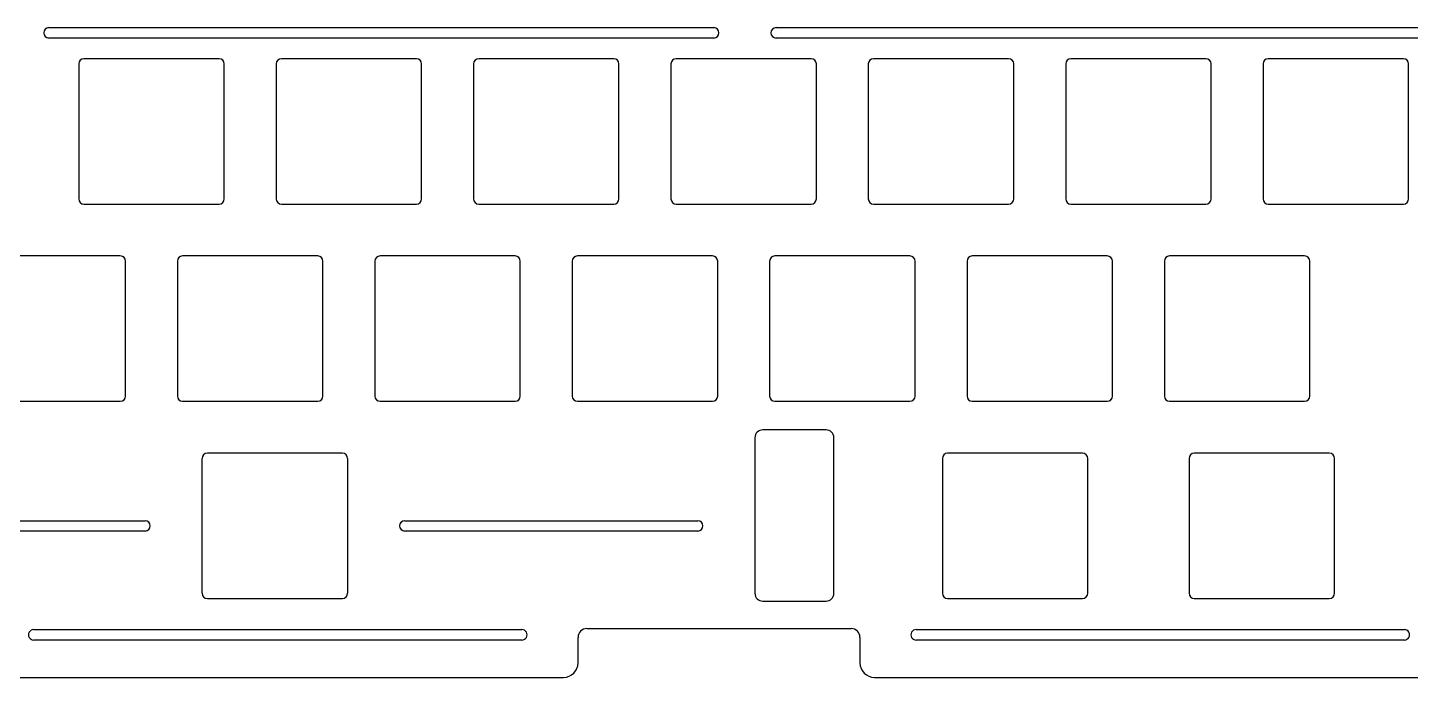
# Model space of a CAD drawing. Header units: inches. Extents: x -191 to 224, y -63 to 76.
# Drawn here: x -65.9 to 67.1, y -62.7 to -0.1 of the extents above; entities that cross this region are included whole.
import ezdxf

# ---------------------------------------------------------------- set-up
doc = ezdxf.new("R2010")
doc.units = ezdxf.units.IN
doc.header["$LTSCALE"] = 1.21
doc.header["$MEASUREMENT"] = 0
doc.layers.get('0').update_dxf_attribs({"linetype": 'CONTINUOUS'})

msp = doc.modelspace()

# ---------------------------------------------------------------- linework, layer by layer
at = {"color": 7, "linetype": 'Continuous'}
for p, q in [((-63.90476, -0.0551), (0.09524, -0.0551)), ((0.09524, -1.0551), (-63.90476, -1.0551)), ((6.09524, -0.0551), (70.09524, -0.0551)), ((70.09524, -1.0551), (6.09524, -1.0551)), ((-61.02838, -3.55498), (-61.02838, -16.55498)), ((-47.52838, -3.05498), (-60.52838, -3.05498)), ((-47.02838, -16.55498), (-47.02838, -3.55498)), ((-42.02838, -3.55498), (-42.02838, -16.55498)), ((-28.52838, -3.05498), (-41.52838, -3.05498)), ((-28.02838, -16.55498), (-28.02838, -3.55498)), ((-23.02838, -3.55498), (-23.02838, -16.55498)), ((-9.52838, -3.05498), (-22.52838, -3.05498)), ((-9.02838, -16.55498), (-9.02838, -3.55498)), ((-4.02838, -3.55498), (-4.02838, -16.55498)), ((9.47162, -3.05498), (-3.52838, -3.05498)), ((9.97162, -16.55498), (9.97162, -3.55498)), ((14.97162, -3.55498), (14.97162, -16.55498)), ((28.47162, -3.05498), (15.47162, -3.05498)), ((28.97162, -16.55498), (28.97162, -3.55498)), ((33.97162, -3.55498), (33.97162, -16.55498)), ((47.47162, -3.05498), (34.47162, -3.05498)), ((47.97162, -16.55498), (47.97162, -3.55498)), ((52.97162, -3.55498), (52.97162, -16.55498)), ((66.47162, -3.05498), (53.47162, -3.05498)), ((66.97162, -16.55498), (66.97162, -3.55498)), ((-60.52838, -17.05498), (-47.52838, -17.05498)), ((-41.52838, -17.05498), (-28.52838, -17.05498)), ((-22.52838, -17.05498), (-9.52838, -17.05498)), ((-3.52838, -17.05498), (9.47162, -17.05498)), ((15.47162, -17.05498), (28.47162, -17.05498)), ((34.47162, -17.05498), (47.47162, -17.05498)), ((53.47162, -17.05498), (66.47162, -17.05498)), ((-57.02838, -22.054), (-70.02838, -22.054)), ((-56.52838, -35.554), (-56.52838, -22.554)), ((-51.52838, -22.554), (-51.52838, -35.554)), ((-38.02838, -22.054), (-51.02838, -22.054)), ((-37.52838, -35.554), (-37.52838, -22.554)), ((-32.52838, -22.554), (-32.52838, -35.554)), ((-19.02838, -22.054), (-32.02838, -22.054)), ((-18.52838, -35.554), (-18.52838, -22.554)), ((-13.52838, -22.554), (-13.52838, -35.554)), ((-0.02838, -22.054), (-13.02838, -22.054)), ((0.47162, -35.554), (0.47162, -22.554)), ((5.47162, -22.554), (5.47162, -35.554)), ((18.97162, -22.054), (5.97162, -22.054)), ((19.47162, -35.554), (19.47162, -22.554)), ((24.47162, -22.554), (24.47162, -35.554)), ((37.97162, -22.054), (24.97162, -22.054)), ((38.47162, -35.554), (38.47162, -22.554)), ((43.47162, -22.554), (43.47162, -35.554)), ((56.97162, -22.054), (43.97162, -22.054)), ((57.47162, -35.554), (57.47162, -22.554)), ((-70.02838, -36.054), (-57.02838, -36.054)), ((-51.02838, -36.054), (-38.02838, -36.054)), ((-32.02838, -36.054), (-19.02838, -36.054)), ((-13.02838, -36.054), (-0.02838, -36.054)), ((5.97162, -36.054), (18.97162, -36.054)), ((24.97162, -36.054), (37.97162, -36.054)), ((43.97162, -36.054), (56.97162, -36.054)), ((4.05634, -39.55685), (4.05634, -54.55685)), ((10.90634, -38.80685), (4.80634, -38.80685)), ((11.65634, -54.55685), (11.65634, -39.55685)), ((-35.65335, -41.05681), (-48.65335, -41.05681)), ((35.59654, -41.054), (22.59654, -41.054)), ((59.34658, -41.05419), (46.34658, -41.05419)), ((-49.15335, -54.55681), (-49.15335, -41.55681)), ((-35.15335, -41.55681), (-35.15335, -54.55681)), ((22.09654, -41.554), (22.09654, -54.554)), ((36.09654, -54.554), (36.09654, -41.554)), ((45.84658, -41.55419), (45.84658, -54.55419)), ((59.84658, -54.55419), (59.84658, -41.55419)), ((-82.85833, -47.55681), (-54.65335, -47.55681)), ((-29.65335, -47.55681), (-1.44366, -47.55681)), ((-54.65335, -48.55681), (-82.85833, -48.55681)), ((-1.44366, -48.55681), (-29.65335, -48.55681)), ((-48.65335, -55.05681), (-35.65335, -55.05681)), ((4.80634, -55.30685), (10.90634, -55.30685)), ((22.59654, -55.054), (35.59654, -55.054)), ((46.34658, -55.05419), (59.34658, -55.05419)), ((-65.3701, -58.05384), (-18.3701, -58.05384)), ((-12.1201, -57.95384), (13.31876, -57.95384)), ((19.56876, -58.05384), (66.56876, -58.05384)), ((-18.3701, -59.05393), (-65.3701, -59.05393)), ((-12.9701, -61.25384), (-12.9701, -58.80384)), ((14.16876, -58.80384), (14.16876, -61.25384)), ((66.56876, -59.05393), (19.56876, -59.05393)), ((-69.3701, -62.65384), (-14.3701, -62.65384)), ((15.56876, -62.65384), (70.56876, -62.65384))]:
    msp.add_line(p, q, dxfattribs=at)
for centre, radius, start, end in [((-63.90476, -0.5551), 0.5, 90, 270), ((0.09524, -0.5551), 0.5, 270, 90), ((6.09524, -0.5551), 0.5, 90, 270), ((-60.52838, -3.55498), 0.5, 90, 180), ((-47.52838, -3.55498), 0.5, 0, 90), ((-41.52838, -3.55498), 0.5, 90, 180), ((-28.52838, -3.55498), 0.5, 0, 90), ((-22.52838, -3.55498), 0.5, 90, 180), ((-9.52838, -3.55498), 0.5, 0, 90), ((-3.52838, -3.55498), 0.5, 90, 180), ((9.47162, -3.55498), 0.5, 0, 90), ((15.47162, -3.55498), 0.5, 90, 180), ((28.47162, -3.55498), 0.5, 0, 90), ((34.47162, -3.55498), 0.5, 90, 180), ((47.47162, -3.55498), 0.5, 0, 90), ((53.47162, -3.55498), 0.5, 90, 180), ((66.47162, -3.55498), 0.5, 0, 90), ((-60.52838, -16.55498), 0.5, 180, 270), ((-47.52838, -16.55498), 0.5, 270, 0), ((-41.52838, -16.55498), 0.5, 180, 270), ((-28.52838, -16.55498), 0.5, 270, 0), ((-22.52838, -16.55498), 0.5, 180, 270), ((-9.52838, -16.55498), 0.5, 270, 0), ((-3.52838, -16.55498), 0.5, 180, 270), ((9.47162, -16.55498), 0.5, 270, 0), ((15.47162, -16.55498), 0.5, 180, 270), ((28.47162, -16.55498), 0.5, 270, 0), ((34.47162, -16.55498), 0.5, 180, 270), ((47.47162, -16.55498), 0.5, 270, 0), ((53.47162, -16.55498), 0.5, 180, 270), ((66.47162, -16.55498), 0.5, 270, 0), ((-57.02838, -22.554), 0.5, 0, 90), ((-51.02838, -22.554), 0.5, 90, 180), ((-38.02838, -22.554), 0.5, 0, 90), ((-32.02838, -22.554), 0.5, 90, 180), ((-19.02838, -22.554), 0.5, 0, 90), ((-13.02838, -22.554), 0.5, 90, 180), ((-0.02838, -22.554), 0.5, 0, 90), ((5.97162, -22.554), 0.5, 90, 180), ((18.97162, -22.554), 0.5, 0, 90), ((24.97162, -22.554), 0.5, 90, 180), ((37.97162, -22.554), 0.5, 0, 90), ((43.97162, -22.554), 0.5, 90, 180), ((56.97162, -22.554), 0.5, 0, 90), ((-57.02838, -35.554), 0.5, 270, 0), ((-51.02838, -35.554), 0.5, 180, 270), ((-38.02838, -35.554), 0.5, 270, 0), ((-32.02838, -35.554), 0.5, 180, 270), ((-19.02838, -35.554), 0.5, 270, 0), ((-13.02838, -35.554), 0.5, 180, 270), ((-0.02838, -35.554), 0.5, 270, 0), ((5.97162, -35.554), 0.5, 180, 270), ((18.97162, -35.554), 0.5, 270, 0), ((24.97162, -35.554), 0.5, 180, 270), ((37.97162, -35.554), 0.5, 270, 0), ((43.97162, -35.554), 0.5, 180, 270), ((56.97162, -35.554), 0.5, 270, 0), ((4.80634, -39.55685), 0.75, 90, 180), ((10.90634, -39.55685), 0.75, 0, 90), ((-48.65335, -41.55681), 0.5, 90, 180), ((-35.65335, -41.55681), 0.5, 0, 90), ((22.59654, -41.554), 0.5, 90, 180), ((35.59654, -41.554), 0.5, 0, 90), ((46.34658, -41.55419), 0.5, 90, 180), ((59.34658, -41.55419), 0.5, 0, 90), ((-54.65335, -48.05681), 0.5, 270, 90), ((-29.65335, -48.05681), 0.5, 90, 270), ((-1.44366, -48.05681), 0.5, 270, 90), ((-48.65335, -54.55681), 0.5, 180, 270), ((-35.65335, -54.55681), 0.5, 270, 0), ((4.80634, -54.55685), 0.75, 180, 270), ((10.90634, -54.55685), 0.75, 270, 0), ((22.59654, -54.554), 0.5, 180, 270), ((35.59654, -54.554), 0.5, 270, 0), ((46.34658, -54.55419), 0.5, 180, 270), ((59.34658, -54.55419), 0.5, 270, 0), ((-65.3701, -58.55384), 0.5, 90, 270.0244431), ((-18.3701, -58.55384), 0.5, 269.9756648, 90), ((-12.1201, -58.80384), 0.85, 90, 180), ((13.31876, -58.80384), 0.85, 0, 90), ((19.56876, -58.55384), 0.5, 90, 270.0244431), ((66.56876, -58.55384), 0.5, 269.9756648, 90), ((-14.3701, -61.25384), 1.4, 270, 0), ((15.56876, -61.25384), 1.4, 180, 270)]:
    msp.add_arc(centre, radius, start, end, dxfattribs=at)

doc.saveas('drawing.dxf')
